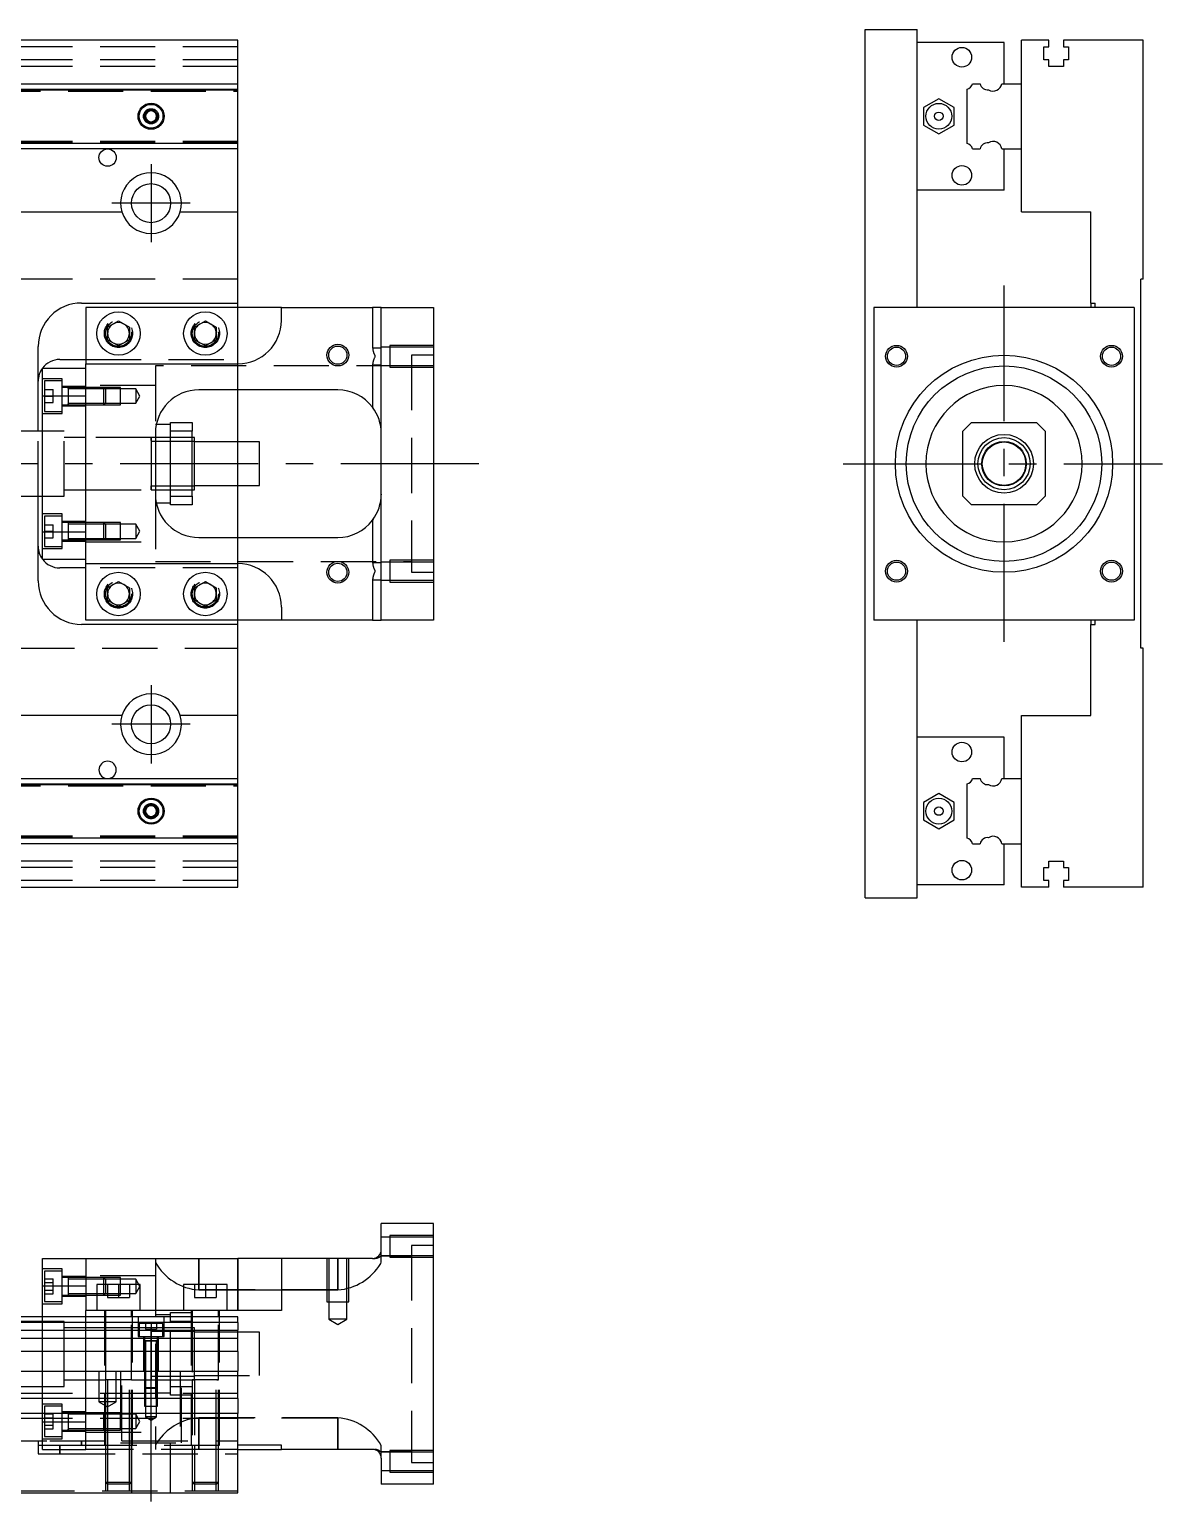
# Model space of a CAD drawing. Extents: x -12 to 733, y -286 to 102.
# Drawn here: x 472 to 732.9, y -239 to 100 of the extents above; entities that cross this region are included whole.
import ezdxf

# ---------------------------------------------------------------- set-up
doc = ezdxf.new("R2010")
doc.units = 0
doc.linetypes.add('CENTER', pattern=[50.8, 31.75, -6.35, 6.35, -6.35])
doc.linetypes.add('DASHED', pattern=[19.05, 12.7, -6.35])
doc.layers.get('0').update_dxf_attribs({"linetype": 'CONTINUOUS'})
doc.layers.add('CENTER', color=1, linetype='CENTER')

msp = doc.modelspace()

# ---------------------------------------------------------------- linework, layer by layer
at = {"color": 7, "linetype": 'CONTINUOUS'}
for p, q in [((664.38, 100), (676.38, 100)), ((664.38, -100), (664.38, 100)), ((676.38, 36), (676.38, 100)), ((520, 97.5), (335, 97.5)), ((520, 87.5), (520, 97.5)), ((696.38, 97), (676.38, 97)), ((696.38, 87.5), (696.38, 97)), ((700.38, 87.5), (700.38, 97.5)), ((706.68, 97.5), (700.38, 97.5)), ((705.53, 96), (706.68, 96)), ((705.53, 93), (705.53, 96)), ((706.68, 96), (706.68, 97.5)), ((710.08, 97.5), (710.08, 96)), ((728.38, 97.5), (710.08, 97.5)), ((710.08, 96), (711.23, 96)), ((711.23, 96), (711.23, 93)), ((728.38, 42.5), (728.38, 97.5)), ((706.68, 93), (705.53, 93)), ((706.68, 91.5), (706.68, 93)), ((710.08, 93), (710.08, 91.5)), ((711.23, 93), (710.08, 93)), ((710.08, 91.5), (706.68, 91.5)), ((335, 87.5), (520, 87.5)), ((335, 86.247728), (520, 86.247728)), ((520, 86.247728), (520, 87.5)), ((520, 73.752272), (520, 86.247728)), ((687.88, 73.752272), (687.88, 86.247728)), ((689.132272, 87.5), (690.90668, 87.5)), ((695.857372, 87.5), (700.38, 87.5)), ((700.38, 72.5), (700.38, 87.5)), ((700.38, 72.5), (700.38, 87.5)), ((498.75, 80.721688), (500, 81.443376)), ((500, 81.443376), (501.25, 80.721688)), ((677.87996, 82.020726), (677.879959, 77.979274)), ((681.37996, 84.041452), (677.87996, 82.020726)), ((684.879959, 82.020726), (681.37996, 84.041452)), ((684.879959, 77.979274), (684.879959, 82.020726)), ((498.75, 79.278312), (498.75, 80.721688)), ((500, 78.556624), (498.75, 79.278312)), ((501.25, 79.278312), (500, 78.556624)), ((501.25, 80.721688), (501.25, 79.278312)), ((677.879959, 77.979274), (681.37996, 75.958548)), ((681.37996, 75.958548), (684.879959, 77.979274)), ((520, 73.752272), (335, 73.752272)), ((520, 72.5), (335, 72.5)), ((520, 72.5), (520, 73.752272)), ((520, 58), (520, 72.5)), ((689.132272, 72.5), (690.90668, 72.5)), ((695.857372, 72.5), (700.38, 72.5)), ((696.38, 63), (696.38, 72.5)), ((700.38, 58), (700.38, 72.5)), ((696.38, 63), (676.38, 63)), ((386.708204, 58), (493.291796, 58)), ((506.708204, 58), (520, 58)), ((520, 37), (520, 58)), ((700.38, 58), (716.38, 58)), ((716.38, 37), (716.38, 58)), ((728.38, 42.5), (727.88, 42.5)), ((727.88, -42.5), (727.88, 42.5)), ((484, 37), (520, 37)), ((485, 36), (485, 23)), ((530, 36), (485, 36)), ((520, 36), (520, 37)), ((530, 33), (530, 36)), ((530, 36), (551, 36)), ((553, 36), (551, 36)), ((553, 36), (565, 36)), ((553, -36), (553, 36)), ((565, 36), (565, -36)), ((666.38, 36), (666.38, -36)), ((726.38, 36), (666.38, 36)), ((716.38, 37), (717.38, 37)), ((716.38, 37), (716.38, 36)), ((717.38, 36), (717.38, 37)), ((726.38, 36), (726.38, -36)), ((490, 31.443376), (492.5, 32.886752)), ((490, 28.556624), (490, 31.443376)), ((492.5, 32.886752), (495, 31.443376)), ((495, 31.443376), (495, 28.556624)), ((510, 31.443376), (512.5, 32.886752)), ((510, 28.556624), (510, 31.443376)), ((512.5, 32.886752), (515, 31.443376)), ((515, 31.443376), (515, 28.556624)), ((492.5, 27.113248), (490, 28.556624)), ((495, 28.556624), (492.5, 27.113248)), ((512.5, 27.113248), (510, 28.556624)), ((515, 28.556624), (512.5, 27.113248)), ((474, 7.5), (474, 27)), ((479, 24), (485, 24)), ((475, 15.652476), (475, 22)), ((475, 22), (485, 22)), ((485, 15.652476), (485, 23)), ((485, 23), (520, 23)), ((543, 17), (511, 17)), ((520, 5), (520, 17)), ((475, 15.652476), (485, 15.652476)), ((475, -15.652476), (475, 15.652476)), ((485, -15.652476), (485, 15.652476)), ((485, -15.652476), (485, 15.652476)), ((475, 7.5), (470, 7.5)), ((501, 7), (501, -7)), ((504.5, 9), (501.202042, 9)), ((504.5, 9.5), (509.5, 9.5)), ((504.5, 7.5), (504.5, 9.5)), ((504.5, -7.5), (504.5, 7.5)), ((509.5, 7.5), (504.5, 7.5)), ((509.5, 9.5), (509.5, 7.5)), ((509.5, -7.5), (509.5, 7.5)), ((688.88, 9.5), (686.88, 7.5)), ((686.88, -7.5), (686.88, 7.5)), ((688.88, 9.5), (703.88, 9.5)), ((705.88, 7.5), (703.88, 9.5)), ((705.88, 7.5), (705.88, -7.5)), ((504.5, 5.125), (501, 5.125)), ((509.5, 5.125), (504.5, 5.125)), ((510, 6), (509.5, 6)), ((510, 5.125), (509.5, 5.125)), ((510, -6), (510, 6)), ((525, 5), (510, 5)), ((525, -5), (525, 5)), ((500, -6.000006), (500, -5.125)), ((501, -5.125), (504.5, -5.125)), ((504.5, -5.125), (509.5, -5.125)), ((509.5, -5.125), (510, -5.125)), ((509.5, -6), (510, -6)), ((510, -5), (525, -5)), ((520, -17), (520, -5)), ((470, -7.5), (475, -7.5)), ((474, -27), (474, -7.5)), ((501.202042, -9), (504.5, -9)), ((504.5, -7.5), (509.5, -7.5)), ((504.5, -9.5), (504.5, -7.5)), ((509.5, -9.5), (504.5, -9.5)), ((509.5, -7.5), (509.5, -9.5)), ((686.88, -7.5), (688.88, -9.5)), ((703.88, -9.5), (688.88, -9.5)), ((703.88, -9.5), (705.88, -7.5)), ((475, -22), (475, -15.652476)), ((475, -15.652476), (485, -15.652476)), ((485, -23), (485, -15.652476)), ((511, -17), (543, -17)), ((475, -22), (485, -22)), ((485, -23), (520, -23)), ((485, -36), (485, -23)), ((485, -24), (479, -24)), ((490, -28.556624), (492.5, -27.113248)), ((492.5, -27.113248), (495, -28.556624)), ((510, -28.556624), (512.5, -27.113248)), ((512.5, -27.113248), (515, -28.556624)), ((490, -31.443376), (490, -28.556624)), ((495, -28.556624), (495, -31.443376)), ((510, -31.443376), (510, -28.556624)), ((515, -28.556624), (515, -31.443376)), ((492.5, -32.886752), (490, -31.443376)), ((495, -31.443376), (492.5, -32.886752)), ((512.5, -32.886752), (510, -31.443376)), ((515, -31.443376), (512.5, -32.886752)), ((530, -33), (530, -36)), ((520, -37), (484, -37)), ((530, -36), (485, -36)), ((520, -37), (520, -36)), ((520, -58), (520, -37)), ((551, -36), (530, -36)), ((551, -36), (553, -36)), ((565, -36), (553, -36)), ((726.38, -36), (666.38, -36)), ((676.38, -100), (676.38, -36)), ((716.38, -36), (716.38, -37)), ((716.38, -58), (716.38, -37)), ((716.38, -37), (717.38, -37)), ((717.38, -37), (717.38, -36)), ((728.38, -42.5), (727.88, -42.5)), ((728.38, -97.5), (728.38, -42.5)), ((493.291796, -58), (386.708204, -58)), ((520, -58), (506.708204, -58)), ((520, -72.5), (520, -58)), ((700.38, -72.5), (700.38, -58)), ((700.38, -58), (716.38, -58)), ((696.38, -63), (676.38, -63)), ((696.38, -72.5), (696.38, -63)), ((335, -72.5), (520, -72.5)), ((335, -73.752272), (520, -73.752272)), ((520, -73.752272), (520, -72.5)), ((520, -86.247728), (520, -73.752272)), ((687.88, -86.247728), (687.88, -73.752272)), ((689.132272, -72.5), (690.90668, -72.5)), ((695.857372, -72.5), (700.38, -72.5)), ((700.38, -87.5), (700.38, -72.5)), ((700.38, -87.5), (700.38, -72.5)), ((681.37996, -75.958548), (677.87996, -77.979274)), ((684.879959, -77.979274), (681.37996, -75.958548)), ((498.75, -79.278312), (500, -78.556624)), ((498.75, -80.721688), (498.75, -79.278312)), ((500, -81.443376), (498.75, -80.721688)), ((500, -78.556624), (501.25, -79.278312)), ((501.25, -80.721688), (500, -81.443376)), ((501.25, -79.278312), (501.25, -80.721688)), ((677.87996, -77.979274), (677.879959, -82.020726)), ((684.879959, -82.020726), (684.879959, -77.979274)), ((677.879959, -82.020726), (681.37996, -84.041452)), ((681.37996, -84.041452), (684.879959, -82.020726)), ((520, -86.247728), (335, -86.247728)), ((520, -87.5), (335, -87.5)), ((520, -87.5), (520, -86.247728)), ((520, -97.5), (520, -87.5)), ((689.132272, -87.5), (690.90668, -87.5)), ((695.857372, -87.5), (700.38, -87.5)), ((696.38, -97), (696.38, -87.5)), ((700.38, -97.5), (700.38, -87.5)), ((706.68, -91.5), (710.08, -91.5)), ((706.68, -93), (706.68, -91.5)), ((710.08, -91.5), (710.08, -93)), ((705.53, -93), (706.68, -93)), ((705.53, -96), (705.53, -93)), ((710.08, -93), (711.23, -93)), ((711.23, -93), (711.23, -96)), ((335, -97.5), (520, -97.5)), ((696.38, -97), (676.38, -97)), ((706.68, -97.5), (700.38, -97.5)), ((706.68, -96), (705.53, -96)), ((706.68, -97.5), (706.68, -96)), ((710.08, -96), (710.08, -97.5)), ((711.23, -96), (710.08, -96)), ((728.38, -97.5), (710.08, -97.5)), ((664.38, -100), (676.38, -100)), ((565, -174.99), (553, -174.99)), ((553, -180.99), (553, -174.99)), ((565, -234.99), (565, -174.99)), ((475, -189.337524), (475, -182.99)), ((475, -182.99), (485, -182.99)), ((485, -182.99), (485, -194.99)), ((485, -182.99), (520, -182.99)), ((520, -194.99), (520, -182.99)), ((530, -182.99), (520, -182.99)), ((530, -182.99), (530, -194.99)), ((551, -182.99), (530, -182.99)), ((475, -196.49), (475, -189.337524)), ((475, -189.337524), (485, -189.337524)), ((480.9, -187.433646), (480.9, -188.01866)), ((480.9, -189.293604), (480.9, -189.573698)), ((497.5, -188.99), (487.5, -188.99)), ((487.5, -188.99), (487.5, -194.99)), ((497.5, -194.99), (497.5, -188.99)), ((517.5, -188.99), (507.5, -188.99)), ((507.5, -188.99), (507.5, -194.99)), ((517.5, -194.99), (517.5, -188.99)), ((480.9, -190.848714), (480.9, -191.433656)), ((520, -196.49), (328.5, -196.49)), ((485, -196.49), (485, -194.99)), ((530, -194.99), (485, -194.99)), ((520, -197.742272), (520, -196.49)), ((520, -197.742272), (328.5, -197.742272)), ((328.5, -199.51668), (520, -199.51668)), ((500, -204.99), (500, -198.989994)), ((520, -197.742272), (520, -199.51668)), ((520, -201.413076), (520, -199.51668)), ((520, -201.413076), (328.5, -201.413076)), ((520, -204.467372), (520, -201.413076)), ((520, -204.467372), (328.5, -204.467372)), ((520, -204.467372), (520, -208.99)), ((0, -208.99), (520, -208.99)), ((520, -215.29), (520, -208.99)), ((520, -215.29), (0, -215.29)), ((520, -215.29), (520, -218.69)), ((520, -218.69), (0, -218.69)), ((480.9, -218.546344), (480.9, -218.69)), ((480.9, -218.69), (480.9, -219.13136)), ((520, -236.99), (520, -218.69)), ((480.9, -220.406302), (480.9, -220.686396)), ((480.9, -221.961412), (480.9, -222.546354)), ((530, -225.99), (520, -225.99)), ((520, -226.99), (530, -226.99)), ((530, -226.99), (530, -225.99)), ((551, -226.99), (530, -226.99)), ((553, -228.99), (553, -234.99)), ((0, -236.99), (520, -236.99)), ((565, -234.99), (553, -234.99))]:
    msp.add_line(p, q, dxfattribs=at)
at = {"color": 3, "linetype": 'DASHED'}
for p, q in [((520, 96), (0, 96)), ((520, 93), (0, 93)), ((520, 91.5), (0, 91.5)), ((328.5, 86.1), (520, 86.1)), ((328.5, 85.8), (520, 85.8)), ((335, 86.1147), (520, 86.1147)), ((501.477374, 80.25955), (501.5, 80)), ((520, 74.2), (328.5, 74.2)), ((520, 73.9), (328.5, 73.9)), ((520, 73.8853), (335, 73.8853)), ((520, 42.5), (12.5, 42.5)), ((520, 24), (520, 36)), ((551, 36), (551, 26.710724)), ((495.477798, 30.364306), (495.5, 30)), ((515.477798, 30.364306), (515.5, 30)), ((555, 27.248732), (555, 22.248742)), ((565, 27.248732), (555, 27.248732)), ((485, 24), (520, 24)), ((520, 23), (520, 24)), ((551, 26.710724), (553, 26.710724)), ((551, 26.710724), (551.023356, 26.38246)), ((551.525196, 24.742722), (551.494734, 24.519244)), ((551.499584, 24.958614), (551.525196, 24.742722)), ((555, 26.848738), (553, 26.848738)), ((565, 26.848738), (555, 26.848738)), ((560, 25), (560, -25)), ((565, 25), (560, 25)), ((485, 15.652476), (485, 22)), ((501, 22.5), (501, 7)), ((560, 22.5), (501, 22.5)), ((520, 17), (520, 23)), ((551, 22.78675), (551, 13)), ((551, 22.78675), (553, 22.78675)), ((553, 22.648738), (555, 22.648738)), ((555, 22.648738), (565, 22.648738)), ((555, 22.248742), (565, 22.248742)), ((479.5, 19.55635), (475, 19.55635)), ((475.5, 19.05635), (475.5, 12.05635)), ((479.5, 19.05635), (475.5, 19.05635)), ((475.5, 17.05635), (477.5, 17.05635)), ((477.5, 15.55635), (477.5, 17.05635)), ((479.5, 11.55635), (479.5, 19.55635)), ((485, 17.80635), (479.5, 17.80635)), ((480.9, 17.55635), (479.5, 17.55635)), ((480.9, 17.55635), (480.895, 17.55635)), ((480.9, 17.55635), (480.9, 17.339888)), ((480.9, 17.33964), (480.9, 17.55635)), ((485, 17.55635), (480.9, 17.55635)), ((480.905, 17.55635), (480.9, 17.55635)), ((480.9, 17.339888), (480.9, 13.77281)), ((485, 17.20635), (480.9, 17.20635)), ((501, 18), (485, 18)), ((489.15, 17.55635), (485, 17.55635)), ((489.150006, 17.556344), (485, 17.556344)), ((489.5, 17.20635), (485, 17.20635)), ((489.15, 13.55635), (489.15, 17.55635)), ((489.5, 17.20635), (489.15, 17.55635)), ((493, 17.556344), (489.150006, 17.556344)), ((489.5, 17.20635), (489.5, 13.90635)), ((493, 17.20635), (489.5, 17.20635)), ((493, 13.556354), (493, 17.556344)), ((496.5, 17.20635), (493, 17.20635)), ((496.5, 17.20635), (496.5, 13.90635)), ((497.452628, 15.55635), (496.5, 17.20635)), ((475.5, 15.55635), (477.5, 15.55635)), ((475.5, 14.05635), (477.5, 14.05635)), ((477.5, 14.05635), (477.5, 15.55635)), ((480.9, 13.90635), (485, 13.90635)), ((480.9, 13.55635), (480.9, 13.773016)), ((480.9, 13.77281), (480.9, 13.55635)), ((485, 13.90635), (489.5, 13.90635)), ((489.15, 13.55635), (489.5, 13.90635)), ((489.5, 13.90635), (493, 13.90635)), ((493, 13.90635), (496.5, 13.90635)), ((496.5, 13.90635), (497.452628, 15.55635)), ((475, 11.55635), (479.5, 11.55635)), ((475.5, 12.05635), (479.5, 12.05635)), ((479.5, 13.55635), (480.9, 13.55635)), ((479.5, 13.30635), (485, 13.30635)), ((480.895, 13.55635), (480.9, 13.55635)), ((480.9, 13.55635), (485, 13.55635)), ((480.9, 13.55635), (480.905, 13.55635)), ((485, 13.556354), (489.150006, 13.556354)), ((485, 13.55635), (489.15, 13.55635)), ((489.150006, 13.556354), (493, 13.556354)), ((550.743602, 13.32745), (551.026966, 12.963874)), ((474, -7.5), (474, 7.5)), ((480, 7.5), (475, 7.5)), ((480, -7.5), (480, 7.5)), ((501.202042, 9), (501, 9)), ((485, 6), (480, 6)), ((500.005, 6), (485, 6)), ((501, 6), (499.995, 6)), ((500, 5.325034), (500, 6)), ((500, 6), (500, -5.999164)), ((501, 5.125), (500, 5.125)), ((504.5, 6), (501, 6)), ((509.5, 6), (504.5, 6)), ((520, -5), (520, 5)), ((480, -6), (485, -6)), ((485, -6), (500.005, -6)), ((499.995, -6), (501, -6)), ((500, -5.125), (501, -5.125)), ((500, -6), (500, -5.325218)), ((500, -5.999164), (500, -6)), ((501, -6), (504.5, -6)), ((504.5, -6), (509.5, -6)), ((475, -7.5), (480, -7.5)), ((501, -7), (501, -22.5)), ((501, -9), (501.202042, -9)), ((553, -7), (552.998996, -7.141742)), ((479.5, -11.55635), (475, -11.55635)), ((475.5, -12.05635), (475.5, -19.05635)), ((479.5, -12.05635), (475.5, -12.05635)), ((479.5, -19.55635), (479.5, -11.55635)), ((485, -13.30635), (479.5, -13.30635)), ((480.9, -13.55635), (479.5, -13.55635)), ((480.9, -13.55635), (480.895, -13.55635)), ((480.9, -13.55635), (480.9, -13.77281)), ((485, -13.55635), (480.9, -13.55635)), ((480.905, -13.55635), (480.9, -13.55635)), ((489.15, -13.55635), (485, -13.55635)), ((489.15, -13.556352), (485, -13.556354)), ((489.15, -17.55635), (489.15, -13.55635)), ((489.5, -13.90635), (489.15, -13.55635)), ((493, -13.556354), (489.15, -13.556352)), ((493, -17.556344), (493, -13.556354)), ((551.11972, -12.836966), (550.908436, -13.120182)), ((551, -13), (551, -22.78675)), ((475.5, -14.05635), (477.5, -14.05635)), ((475.5, -15.55635), (477.5, -15.55635)), ((477.5, -15.55635), (477.5, -14.05635)), ((477.5, -17.05635), (477.5, -15.55635)), ((480.9, -13.77281), (480.9, -17.339888)), ((485, -13.90635), (480.9, -13.90635)), ((489.5, -13.90635), (485, -13.90635)), ((485, -22), (485, -15.652476)), ((489.5, -13.90635), (489.5, -17.20635)), ((493, -13.90635), (489.5, -13.90635)), ((496.5, -13.90635), (493, -13.90635)), ((496.5, -13.90635), (496.5, -17.20635)), ((497.452628, -15.55635), (496.5, -13.90635)), ((496.5, -17.20635), (497.452628, -15.55635)), ((475, -19.55635), (479.5, -19.55635)), ((475.5, -17.05635), (477.5, -17.05635)), ((475.5, -19.05635), (479.5, -19.05635)), ((479.5, -17.55635), (480.9, -17.55635)), ((479.5, -17.80635), (485, -17.80635)), ((480.895, -17.55635), (480.9, -17.55635)), ((480.9, -17.20635), (485, -17.20635)), ((480.9, -17.339888), (480.9, -17.55635)), ((480.9, -17.55635), (485, -17.55635)), ((480.9, -17.55635), (480.905, -17.55635)), ((485, -17.20635), (489.5, -17.20635)), ((485, -17.556344), (489.15, -17.556346)), ((485, -17.55635), (489.15, -17.55635)), ((485, -18), (501, -18)), ((489.15, -17.55635), (489.5, -17.20635)), ((489.15, -17.556346), (493, -17.556344)), ((489.5, -17.20635), (493, -17.20635)), ((493, -17.20635), (496.5, -17.20635)), ((520, -23), (520, -17)), ((501, -22.5), (560, -22.5)), ((520, -24), (520, -23)), ((551, -22.78675), (553, -22.78675)), ((551, -22.78675), (551.023356, -23.115014)), ((555, -22.648738), (553, -22.648738)), ((555, -22.248742), (555, -27.248732)), ((565, -22.248742), (555, -22.248742)), ((565, -22.648738), (555, -22.648738)), ((520, -24), (485, -24)), ((520, -36), (520, -24)), ((551, -26.710724), (551, -36)), ((551, -26.710724), (553, -26.710724)), ((551.525196, -24.754754), (551.494734, -24.97823)), ((551.499584, -24.53886), (551.525196, -24.754754)), ((553, -26.848738), (555, -26.848738)), ((555, -26.848738), (565, -26.848738)), ((560, -25), (565, -25)), ((489.5, -30), (489.520026, -29.653944)), ((509.5, -30), (509.520026, -29.653944)), ((555, -27.248732), (565, -27.248732)), ((12.5, -42.5), (520, -42.5)), ((328.5, -73.9), (520, -73.9)), ((328.5, -74.2), (520, -74.2)), ((335, -73.8853), (520, -73.8853)), ((501.477374, -79.74045), (501.5, -80)), ((520, -85.8), (328.5, -85.8)), ((520, -86.1), (328.5, -86.1)), ((520, -86.1147), (335, -86.1147)), ((520, -91.5), (0, -91.5)), ((520, -93), (0, -93)), ((520, -96), (0, -96)), ((555, -178.141262), (553, -178.141262)), ((555, -177.741268), (555, -182.741258)), ((565, -177.741268), (555, -177.741268)), ((565, -178.141262), (555, -178.141262)), ((501, -182.99), (501, -183.606596)), ((511, -190.250598), (511, -182.99)), ((511, -182.99), (511, -188.99)), ((520, -182.99), (520, -194.99)), ((540.500006, -182.99), (540.500006, -192.99)), ((540.9, -182.99), (540.9, -192.99)), ((543, -182.99), (543, -190.250598)), ((543, -190.250598), (543, -182.99)), ((545.1, -192.99), (545.1, -182.99)), ((545.499994, -192.99), (545.499994, -182.99)), ((551, -182.99), (551.520296, -182.99)), ((551, -182.99), (551.520296, -182.99)), ((551.520296, -182.99), (551.519976, -182.99)), ((551.520296, -182.99), (551.519976, -182.99)), ((553, -182.341262), (553, -180.99)), ((553, -183.606596), (553, -182.341262)), ((553, -182.341262), (555, -182.341262)), ((560, -182.49), (553, -182.49)), ((555, -182.341262), (565, -182.341262)), ((555, -182.741258), (565, -182.741258)), ((560, -179.99), (560, -229.99)), ((565, -179.99), (560, -179.99)), ((479.5, -185.43365), (475, -185.43365)), ((475.5, -185.93365), (475.5, -189.43365)), ((479.5, -185.93365), (475.5, -185.93365)), ((479.5, -193.43365), (479.5, -185.43365)), ((501, -183.606596), (501, -226.373404)), ((501, -183.606596), (501.037764, -183.91036)), ((552.868572, -184.20502), (552.966596, -183.891224)), ((552.966596, -183.891224), (553, -183.606596)), ((475.5, -187.7016), (477.5, -187.7016)), ((475.5, -188.567626), (477.5, -188.567626)), ((475.5, -189.43365), (475.5, -192.93365)), ((477.5, -188.567626), (477.5, -187.7016)), ((477.5, -190.299676), (477.5, -188.567626)), ((485, -187.18365), (479.5, -187.18365)), ((480.9, -187.43365), (479.5, -187.43365)), ((480.9, -187.43365), (480.895, -187.43365)), ((480.9, -187.43365), (480.9, -187.650318)), ((485, -187.43365), (480.9, -187.43365)), ((480.905, -187.43365), (480.9, -187.43365)), ((480.9, -187.650318), (480.9, -188.018664)), ((485, -187.78365), (480.9, -187.78365)), ((480.9, -188.018664), (480.9, -189.43365)), ((480.9, -189.43365), (480.9, -190.84871)), ((501, -186.99), (485, -186.99)), ((489.15, -187.43365), (485, -187.43365)), ((489.15, -187.433654), (485, -187.433656)), ((489.5, -187.78365), (485, -187.78365)), ((489.15, -188.99), (489.15, -187.43365)), ((489.5, -187.78365), (489.15, -187.43365)), ((493, -187.433656), (489.15, -187.433654)), ((489.15, -189.43365), (489.15, -188.99)), ((489.15, -191.43365), (489.15, -189.43365)), ((489.5, -187.78365), (489.5, -188.99)), ((493, -187.78365), (489.5, -187.78365)), ((489.5, -188.99), (489.5, -189.43365)), ((489.5, -189.43365), (489.5, -191.08365)), ((490, -188.99), (490, -191.99)), ((492.5, -188.99), (492.5, -191.99)), ((493, -188.99), (493, -187.433656)), ((496.5, -187.78365), (493, -187.78365)), ((493, -191.433646), (493, -188.99)), ((495, -188.99), (495, -191.99)), ((496.5, -187.78365), (496.5, -191.08365)), ((497.452628, -189.43365), (496.5, -187.78365)), ((496.5, -191.08365), (497.452628, -189.43365)), ((510, -188.99), (510, -191.99)), ((511, -188.99), (511, -190.250598)), ((512.5, -188.99), (512.5, -191.99)), ((515, -188.99), (515, -191.99)), ((475.5, -190.299676), (477.5, -190.299676)), ((475.5, -191.165702), (477.5, -191.165702)), ((475.5, -192.93365), (479.5, -192.93365)), ((477.5, -191.165702), (477.5, -190.299676)), ((479.5, -191.43365), (480.9, -191.43365)), ((479.5, -191.68365), (485, -191.68365)), ((480.895, -191.43365), (480.9, -191.43365)), ((480.9, -190.84871), (480.9, -191.216942)), ((480.9, -191.08365), (485, -191.08365)), ((480.9, -191.216942), (480.9, -191.43365)), ((480.9, -191.43365), (485, -191.43365)), ((480.9, -191.43365), (480.905, -191.43365)), ((485, -191.08365), (487.5, -191.08365)), ((485, -191.433646), (487.5, -191.433646)), ((485, -191.43365), (487.5, -191.43365)), ((487.5, -191.08365), (489.5, -191.08365)), ((487.5, -191.433646), (489.15, -191.433648)), ((487.5, -191.43365), (489.15, -191.43365)), ((489.15, -191.43365), (489.5, -191.08365)), ((489.15, -191.433648), (493, -191.433646)), ((489.5, -191.08365), (493, -191.08365)), ((490, -191.99), (492.5, -191.99)), ((492.5, -191.99), (495, -191.99)), ((493, -191.08365), (496.5, -191.08365)), ((510, -191.99), (512.5, -191.99)), ((511, -190.250598), (517.5, -190.250598)), ((543, -190.250598), (511, -190.250598)), ((512.5, -191.99), (515, -191.99)), ((517.5, -190.250598), (530, -190.250598)), ((530, -190.250598), (540.500006, -190.250598)), ((540.500006, -190.250598), (543, -190.250598)), ((540.500006, -192.99), (545.499994, -192.99)), ((540.9, -192.99), (540.9, -196.99)), ((545.1, -196.99), (545.1, -192.99)), ((475, -193.43365), (479.5, -193.43365)), ((475, -208.99), (475, -196.49)), ((485, -208.99), (485, -196.49)), ((489.25, -194.99), (489.25, -225.99)), ((489.5, -194.99), (489.5, -196.49)), ((489.5, -196.49), (489.5, -208.99)), ((495.5, -196.49), (495.5, -194.99)), ((495.5, -210.995), (495.5, -196.49)), ((495.75, -225.99), (495.75, -194.99)), ((497, -196.49), (497, -200.99)), ((504.5, -195.99), (501, -195.99)), ((503, -200.99), (503, -196.49)), ((504.5, -195.49), (509.5, -195.49)), ((504.5, -196.49), (504.5, -195.49)), ((504.5, -197.49), (504.5, -196.49)), ((509.25, -194.99), (509.25, -225.99)), ((509.5, -194.99), (509.5, -196.49)), ((509.5, -196.49), (509.5, -210.995)), ((515.5, -196.49), (515.5, -194.99)), ((515.5, -210.995), (515.5, -196.49)), ((515.75, -225.99), (515.75, -194.99)), ((475, -197.49), (470, -197.49)), ((480, -197.49), (475, -197.49)), ((480, -204.99), (480, -197.49)), ((485, -198.99), (480, -198.99)), ((489.5, -198.99), (485, -198.99)), ((495.5, -198.99), (489.5, -198.99)), ((497.25, -198.99), (495.5, -198.99)), ((502.75, -197.99), (497.25, -197.99)), ((497.25, -197.99), (497.25, -200.99)), ((500.005, -198.99), (497.25, -198.99)), ((498.75, -197.99), (498.75, -199.29)), ((498.75, -199.29), (500, -199.29)), ((501, -198.99), (499.995, -198.99)), ((500, -197.99), (500, -199.29)), ((500, -210.990006), (500, -198.989994)), ((500, -198.99), (500, -204.789964)), ((500, -199.664966), (500, -198.99)), ((500, -199.29), (501.25, -199.29)), ((500, -199.865), (500, -210.115)), ((501, -199.865), (500, -199.865)), ((502.75, -198.99), (501, -198.99)), ((502.75, -199.865), (501, -199.865)), ((501.25, -197.99), (501.25, -199.29)), ((502.75, -200.99), (502.75, -197.99)), ((504.5, -198.99), (502.75, -198.99)), ((504.5, -199.865), (502.75, -199.865)), ((504.5, -212.49), (504.5, -197.49)), ((509.5, -197.49), (504.5, -197.49)), ((509.5, -198.99), (504.5, -198.99)), ((509.5, -199.865), (504.5, -199.865)), ((510, -198.99), (509.5, -198.99)), ((510, -199.865), (509.5, -199.865)), ((510, -204.99), (510, -198.99)), ((515.5, -199.99), (510, -199.99)), ((520, -199.99), (515.5, -199.99)), ((525, -199.99), (520, -199.99)), ((525, -204.99), (525, -199.99)), ((545.1, -196.99), (540.9, -196.99)), ((540.9, -196.99), (543, -198.202436)), ((543, -198.202436), (545.1, -196.99)), ((497, -200.99), (503, -200.99)), ((498.25, -200.99), (498.25, -208.99)), ((498.5, -200.99), (498.5, -201.99)), ((498.5, -201.985), (498.5, -201.99)), ((498.5, -201.99), (498.62467, -201.99)), ((498.624678, -201.99), (498.5, -201.99)), ((498.5, -201.99), (498.5, -208.99)), ((498.5, -201.99), (498.5, -201.995)), ((498.62467, -201.99), (501.375392, -201.99)), ((499.998804, -201.99), (498.624678, -201.99)), ((498.75, -201.99), (498.75, -208.99)), ((501.37533, -201.99), (499.998804, -201.99)), ((501.25, -208.99), (501.25, -201.99)), ((501.5, -201.99), (501.37533, -201.99)), ((501.375392, -201.99), (501.5, -201.99)), ((501.5, -201.99), (501.5, -200.99)), ((501.5, -201.99), (501.5, -201.985)), ((501.5, -208.99), (501.5, -201.99)), ((501.5, -201.995), (501.5, -201.99)), ((501.75, -208.99), (501.75, -200.99)), ((480, -208.99), (480, -204.99)), ((500, -204.789964), (500, -210.989164)), ((510, -210.99), (510, -204.99)), ((525, -209.99), (525, -204.99)), ((475, -215.29), (475, -208.99)), ((480, -212.49), (480, -208.99)), ((485, -215.29), (485, -208.99)), ((488, -208.99), (488, -215.99)), ((489.5, -208.99), (489.5, -210.99)), ((492, -215.99), (492, -208.99)), ((493, -208.99), (493, -225.49)), ((493.291796, -224.99), (493.291796, -208.99)), ((498.5, -208.99), (498.5, -212.74)), ((498.500006, -208.99), (498.500006, -212.740006)), ((498.75, -208.99), (498.75, -212.99)), ((500, -210.990006), (500, -210.115)), ((500, -210.115), (510, -210.115)), ((501.25, -212.99), (501.25, -208.99)), ((501.499994, -212.740006), (501.499994, -208.99)), ((501.5, -212.74), (501.5, -208.99)), ((506.708204, -208.99), (506.708204, -224.99)), ((507, -225.49), (507, -208.99)), ((510, -209.99), (525, -209.99)), ((470, -212.49), (475, -212.49)), ((475, -212.49), (476.708204, -212.49)), ((476.708204, -212.49), (480, -212.49)), ((480, -210.99), (485, -210.99)), ((485, -210.99), (489.39999, -210.99)), ((489.39999, -210.99), (489.5, -210.99)), ((489.5, -210.985), (489.5, -210.99)), ((489.849602, -210.99), (489.5, -210.99)), ((489.5, -210.99), (489.5, -215.29)), ((489.5, -210.99), (489.5, -210.995)), ((495.15035, -210.99), (489.849602, -210.99)), ((490, -210.99), (490, -215.29)), ((495, -225.99), (495, -210.99)), ((495.5, -210.99), (495.15035, -210.99)), ((495.5, -225.99), (495.5, -210.985)), ((495.500006, -210.99), (495.60001, -210.99)), ((495.60001, -210.99), (500.005, -210.99)), ((498.5, -212.74), (501.5, -212.74)), ((498.5, -212.74), (498.75, -212.99)), ((498.500006, -212.740006), (498.500006, -215.29)), ((501.25, -212.99), (498.75, -212.99)), ((498.75, -212.99), (498.75, -216.99)), ((499.995, -210.99), (509.39999, -210.99)), ((500, -210.989164), (500, -210.99)), ((500.005, -210.99), (509.5, -210.99)), ((501.25, -212.99), (501.5, -212.74)), ((501.25, -216.99), (501.25, -212.99)), ((501.499994, -215.29), (501.499994, -212.740006)), ((504.5, -212.49), (509.5, -212.49)), ((504.5, -214.49), (504.5, -212.49)), ((509.39999, -210.99), (509.5, -210.99)), ((509.5, -210.985), (509.5, -225.99)), ((509.5, -210.99), (509.84965, -210.99)), ((509.849602, -210.99), (509.5, -210.99)), ((515.15035, -210.99), (509.849602, -210.99)), ((510, -210.99), (510, -225.99)), ((515, -225.99), (515, -210.99)), ((515.150204, -210.99), (515.5, -210.99)), ((515.5, -210.99), (515.15035, -210.99)), ((515.5, -225.99), (515.5, -210.985)), ((520, -214.14), (0, -214.14)), ((475, -218.69), (475, -215.29)), ((479.5, -216.54635), (475, -216.54635)), ((479.5, -224.54635), (479.5, -216.54635)), ((485, -218.69), (485, -215.29)), ((492, -215.99), (488, -215.99)), ((488, -215.99), (490, -217.1447)), ((489.5, -215.29), (489.5, -218.69)), ((490, -215.29), (490, -218.69)), ((490, -217.1447), (492, -215.99)), ((498.500006, -215.29), (498.500006, -216.99)), ((501, -213.99), (504.5, -213.99)), ((501.499994, -216.99), (501.499994, -215.29)), ((509.5, -214.49), (504.5, -214.49)), ((520, -219.84), (0, -219.84)), ((475, -220.642476), (475, -218.69)), ((475.5, -217.04635), (475.5, -218.69)), ((476.708204, -217.04635), (475.5, -217.04635)), ((475.5, -218.69), (475.5, -220.54635)), ((475.5, -218.814298), (477.5, -218.814298)), ((475.5, -219.680324), (477.5, -219.680324)), ((479.5, -217.04635), (476.708204, -217.04635)), ((477.5, -219.680324), (477.5, -218.814298)), ((477.5, -221.412374), (477.5, -219.680324)), ((485, -218.29635), (479.5, -218.29635)), ((480.9, -218.54635), (479.5, -218.54635)), ((480.9, -218.54635), (480.895, -218.54635)), ((480.9, -218.54635), (480.9, -218.689586)), ((480.905, -218.54635), (480.9, -218.54635)), ((485, -218.54635), (480.9, -218.54635)), ((480.9, -218.689586), (480.9, -218.763016)), ((480.9, -218.763016), (480.9, -219.131362)), ((485, -218.89635), (480.9, -218.89635)), ((480.9, -219.131362), (480.9, -220.54635)), ((489.15, -218.54635), (485, -218.54635)), ((489.15, -218.546352), (485, -218.546354)), ((485, -225.99), (485, -218.69)), ((489.5, -218.89635), (485, -218.89635)), ((489.15, -218.69), (489.15, -218.54635)), ((489.29365, -218.69), (489.15, -218.54635)), ((489.5, -218.546354), (489.15, -218.546352)), ((489.15, -220.54635), (489.15, -218.69)), ((489.5, -218.89635), (489.29365, -218.69)), ((490, -218.546354), (489.5, -218.546354)), ((489.5, -218.69), (489.5, -225.99)), ((493, -218.89635), (489.5, -218.89635)), ((493, -218.546354), (490, -218.546354)), ((490, -218.69), (490, -225.99)), ((493, -222.546344), (493, -218.546354)), ((496.5, -218.89635), (493, -218.89635)), ((496.5, -218.89635), (496.5, -222.19635)), ((497.452628, -220.54635), (496.5, -218.89635)), ((498.500006, -216.99), (501.499994, -216.99)), ((498.75, -216.99), (498.75, -219.49)), ((501.25, -219.49), (498.75, -219.49)), ((498.75, -219.49), (500, -220.211688)), ((500, -220.211688), (501.25, -219.49)), ((501.25, -219.49), (501.25, -216.99)), ((511, -219.729402), (509.619728, -219.83908)), ((511, -219.729402), (543, -219.729402)), ((515, -219.729402), (511, -219.729402)), ((511, -226.99), (511, -219.729402)), ((511, -219.729402), (511, -226.99)), ((515.5, -219.729402), (515, -219.729402)), ((520, -219.729402), (515.5, -219.729402)), ((543, -219.729402), (520, -219.729402)), ((543, -219.729402), (543, -226.99)), ((543, -226.99), (543, -219.729402)), ((475, -220.642476), (485, -220.642476)), ((475, -226.99), (475, -220.642476)), ((475.5, -220.54635), (475.5, -224.04635)), ((475.5, -221.412374), (477.5, -221.412374)), ((475.5, -222.2784), (477.5, -222.2784)), ((477.5, -222.2784), (477.5, -221.412374)), ((479.5, -222.54635), (480.905, -222.54635)), ((479.5, -222.79635), (485, -222.79635)), ((480.895, -222.54635), (485, -222.546346)), ((480.9, -220.54635), (480.9, -221.961408)), ((480.9, -221.961408), (480.9, -222.32964)), ((480.9, -222.19635), (485, -222.19635)), ((480.9, -222.32964), (480.9, -222.54635)), ((480.9, -222.54635), (480.9, -222.329682)), ((485, -222.19635), (489.5, -222.19635)), ((485, -222.19635), (489.5, -222.19635)), ((485, -222.546344), (489.15, -222.546346)), ((485, -222.546346), (489.15, -222.54635)), ((485, -222.99), (501, -222.99)), ((485, -222.99), (501, -222.99)), ((489.15, -222.54635), (489.15, -220.54635)), ((489.15, -222.54635), (489.5, -222.19635)), ((489.15, -222.546346), (493, -222.546344)), ((489.5, -222.19635), (493, -222.19635)), ((493, -222.19635), (496.5, -222.19635)), ((496.5, -222.19635), (497.452628, -220.54635)), ((463.291796, -224.99), (476.708204, -224.99)), ((474, -224.99), (474, -225.99)), ((474, -225.99), (484, -225.99)), ((474, -225.99), (474, -227.99)), ((475, -224.54635), (479.5, -224.54635)), ((475, -226.99), (485, -226.99)), ((475.5, -224.04635), (479.5, -224.04635)), ((476.708204, -224.99), (520, -224.99)), ((479, -227.99), (479, -225.99)), ((479, -225.99), (479, -227.99)), ((484, -225.99), (484, -224.99)), ((484, -224.99), (484, -225.99)), ((484, -225.99), (520, -225.99)), ((485, -226.99), (485, -225.99)), ((515, -226.99), (485, -226.99)), ((489.5, -225.99), (489.5, -234.49)), ((489.500006, -225.99), (489.500002, -234.49)), ((490, -225.99), (490, -234.99)), ((493, -225.49), (507, -225.49)), ((493.291796, -224.99), (506.708204, -224.99)), ((495, -234.99), (495, -225.99)), ((495.499998, -234.49), (495.499994, -225.99)), ((495.5, -225.49), (495.5, -236.99)), ((495.5, -234.49), (495.5, -225.99)), ((501.033404, -226.088776), (501, -226.373404)), ((501, -226.373404), (501, -226.99)), ((501.131428, -225.77498), (501.033404, -226.088776)), ((504.5, -236.99), (504.5, -225.49)), ((509.5, -225.99), (509.5, -234.49)), ((509.500006, -225.99), (509.500002, -234.49)), ((510, -225.99), (510, -234.99)), ((515, -234.99), (515, -225.99)), ((515.5, -226.99), (515, -226.99)), ((515.499998, -234.49), (515.499994, -225.99)), ((515.5, -234.49), (515.5, -225.99)), ((520, -226.99), (515.5, -226.99)), ((551.519568, -226.99), (551.520296, -226.99)), ((551.519568, -226.99), (551.520296, -226.99)), ((553, -226.373404), (552.962236, -226.06964)), ((553, -227.638738), (553, -226.373404)), ((474, -227.99), (479, -227.99)), ((479, -227.99), (520, -227.99)), ((553, -227.49), (560, -227.49)), ((553, -228.99), (553, -227.638738)), ((555, -227.638738), (553, -227.638738)), ((555, -227.238742), (555, -232.238732)), ((565, -227.238742), (555, -227.238742)), ((565, -227.638738), (555, -227.638738)), ((560, -229.99), (565, -229.99)), ((553, -231.838738), (555, -231.838738)), ((555, -231.838738), (565, -231.838738)), ((555, -232.238732), (565, -232.238732)), ((12.499994, -236.49), (520, -236.49)), ((489.5, -234.49), (495.5, -234.49)), ((489.5, -234.49), (490, -234.99)), ((489.500002, -234.49), (489.500006, -236.49)), ((495, -234.99), (490, -234.99)), ((490, -234.99), (490, -236.49)), ((495, -234.99), (495.5, -234.49)), ((495, -236.49), (495, -234.99)), ((495.499994, -236.49), (495.499998, -234.49)), ((509.5, -234.49), (515.5, -234.49)), ((509.5, -234.49), (510, -234.99)), ((509.500002, -234.49), (509.500006, -236.49)), ((515, -234.99), (510, -234.99)), ((510, -234.99), (510, -236.49)), ((515, -234.99), (515.5, -234.49)), ((515, -236.49), (515, -234.99)), ((515.499994, -236.49), (515.499998, -234.49))]:
    msp.add_line(p, q, dxfattribs=at)
at = {"color": 7, "linetype": 'CONTINUOUS'}
for centre, radius in [((686.679959, 93.6), 2.25), ((500, 80), 3), ((500, 80), 2.75), ((681.37996, 80), 2.97), ((681.37996, 80), 0.97), ((490, 70.5), 2), ((686.679959, 66.4), 2.25), ((500, 60), 4.5), ((492.5, 30), 5), ((512.5, 30), 5), ((543, 25), 2.1), ((671.631262, 24.748738), 2.1), ((696.38, 0), 25), ((721.128738, 24.748738), 2.1), ((696.38, 0), 22.5), ((696.38, 0), 6.75), ((696.38, 0), 6), ((696.38, 0), 5.125), ((696.38, 0), 5), ((543, -25), 2.1), ((671.631262, -24.748738), 2.1), ((721.128738, -24.748738), 2.1), ((492.5, -30), 5), ((512.5, -30), 5), ((500, -60), 4.5), ((686.679959, -66.4), 2.25), ((500, -80), 3), ((500, -80), 2.75), ((681.37996, -80), 2.97), ((681.37996, -80), 0.97), ((686.679959, -93.6), 2.25)]:
    msp.add_circle(centre, radius, dxfattribs=at)
at = {"color": 3, "linetype": 'DASHED'}
for centre, radius in [((500, 80), 1.75), ((500, 80), 1.5), ((492.5, 30), 3.25), ((492.5, 30), 3), ((512.5, 30), 3.25), ((512.5, 30), 3), ((492.5, -30), 3.25), ((492.5, -30), 3), ((512.5, -30), 3.25), ((512.5, -30), 3), ((500, -80), 1.75), ((500, -80), 1.5)]:
    msp.add_circle(centre, radius, dxfattribs=at)
at = {"color": 3, "linetype": 'CONTINUOUS'}
for centre in [(543, 25), (671.631262, 24.748738), (721.128738, 24.748738), (543, -25), (671.631262, -24.748738), (721.128738, -24.748738)]:
    msp.add_circle(centre, 2.5, dxfattribs=at)
at = {"color": 7, "linetype": 'CONTINUOUS'}
for centre, radius, start, end in [((687.48, 87.9), 1.7, 283.608961, 346.391039), ((692.58, 87.8), 1.7, 190.164249, 277.540197), ((693.88, 87.8), 2, 237.42103, 351.373073), ((500, 80), 1.25, 120, 180), ((500, 80), 1.25, 180, 240), ((500, 80), 1.25, 60, 120), ((500, 80), 1.25, 240, 300), ((500, 80), 1.25, 0, 60), ((500, 80), 1.25, 300, 0), ((687.48, 72.1), 1.7, 13.608961, 76.391039), ((692.58, 72.2), 1.7, 82.459803, 169.835751), ((693.88, 72.2), 2, 8.626927, 122.57897), ((500, 60), 7, 343.39845, 196.60155), ((500, 60), 7, 196.60155, 343.39845), ((484, 27), 10, 90, 180), ((492.5, 30), 2.5, 120, 180), ((492.5, 30), 2.5, 60, 120), ((492.5, 30), 2.5, 0, 60), ((512.5, 30), 2.5, 120, 180), ((512.5, 30), 2.5, 60, 120), ((512.5, 30), 2.5, 0, 60), ((520, 33), 10, 270, 0), ((492.5, 30), 2.5, 180, 240), ((492.5, 30), 2.5, 240, 300), ((492.5, 30), 2.5, 300, 0), ((512.5, 30), 2.5, 180, 240), ((512.5, 30), 2.5, 240, 300), ((512.5, 30), 2.5, 300, 0), ((479, 19), 5, 90, 143.130102), ((479, 19), 5, 143.130102, 180), ((511, 7), 10, 90, 180), ((543, 7), 10, 36.869898, 90), ((696.38, 0), 18, 0, 270), ((696.38, 0), 18, 0, 270), ((542.996962, 6.998988), 10.003038, 0.005802, 36.864096), ((696.38, 0), 18, 270, 0), ((696.38, 0), 18, 270, 0), ((511, -7), 10, 180, 270), ((542.996962, -6.998988), 10.003038, 323.135904, 359.994198), ((543, -7), 10, 270, 323.130102), ((479, -19), 5, 180, 216.869898), ((479, -19), 5, 216.869898, 270), ((520, -33), 10, 0, 90), ((484, -27), 10, 180, 270), ((492.5, -30), 2.5, 120, 180), ((492.5, -30), 2.5, 180, 240), ((492.5, -30), 2.5, 60, 120), ((492.5, -30), 2.5, 0, 60), ((492.5, -30), 2.5, 300, 0), ((512.5, -30), 2.5, 120, 180), ((512.5, -30), 2.5, 180, 240), ((512.5, -30), 2.5, 60, 120), ((512.5, -30), 2.5, 0, 60), ((512.5, -30), 2.5, 300, 0), ((492.5, -30), 2.5, 240, 300), ((512.5, -30), 2.5, 240, 300), ((500, -60), 7, 16.60155, 163.39845), ((500, -60), 7, 163.39845, 16.60155), ((490, -70.5), 2, 90, 270), ((490, -70.5), 2, 270, 90), ((687.48, -72.1), 1.7, 283.608961, 346.391039), ((692.58, -72.2), 1.7, 190.164249, 277.540197), ((693.88, -72.2), 2, 237.42103, 351.373073), ((500, -80), 1.25, 120, 180), ((500, -80), 1.25, 180, 240), ((500, -80), 1.25, 60, 120), ((500, -80), 1.25, 240, 300), ((500, -80), 1.25, 0, 60), ((500, -80), 1.25, 300, 0), ((687.48, -87.9), 1.7, 13.608961, 76.391039), ((692.58, -87.8), 1.7, 82.459803, 169.835751), ((693.88, -87.8), 2, 8.626927, 122.57897), ((551, -180.99), 2, 270, 0), ((551, -228.99), 2, 0, 90)]:
    msp.add_arc(centre, radius, start, end, dxfattribs=at)
at = {"color": 3, "linetype": 'DASHED'}
for centre, radius, start, end in [((555.742143, 22.369461), 4.760468, 153.15420987, 174.97116022), ((557.183441, 27.651235), 6.289391, 191.63829019, 205.34837685), ((557.183441, -21.846239), 6.289391, 191.63829019, 205.34837685), ((555.742143, -27.128013), 4.760468, 153.15420987, 174.97116022), ((551.52552, -180.99), 2, 270, 317.496804), ((511.811246, -177.979102), 12.298282, 208.83464497, 266.2177859), ((542.112993, -177.725352), 12.556615, 274.05078219, 328.93325573), ((512.208677, -232.57832), 12.999649, 101.48756923, 148.44290689), ((542.188754, -232.000898), 12.298282, 28.83464497, 86.2177859), ((551.52552, -228.99), 2, 42.503196, 90)]:
    msp.add_arc(centre, radius, start, end, dxfattribs=at)
at = {"layer": 'CENTER', "color": 1, "linetype": 'CENTER'}
for p, q in [((500, 69), (500, 51)), ((509, 60), (491, 60)), ((696.38, -41), (696.38, 41)), ((575.445, 0), (-11.795, 0)), ((659.38, 0), (732.88, 0)), ((500, -51), (500, -69)), ((509, -60), (491, -60)), ((500, -238.99), (500, -206.99))]:
    msp.add_line(p, q, dxfattribs=at)

doc.saveas('drawing.dxf')
